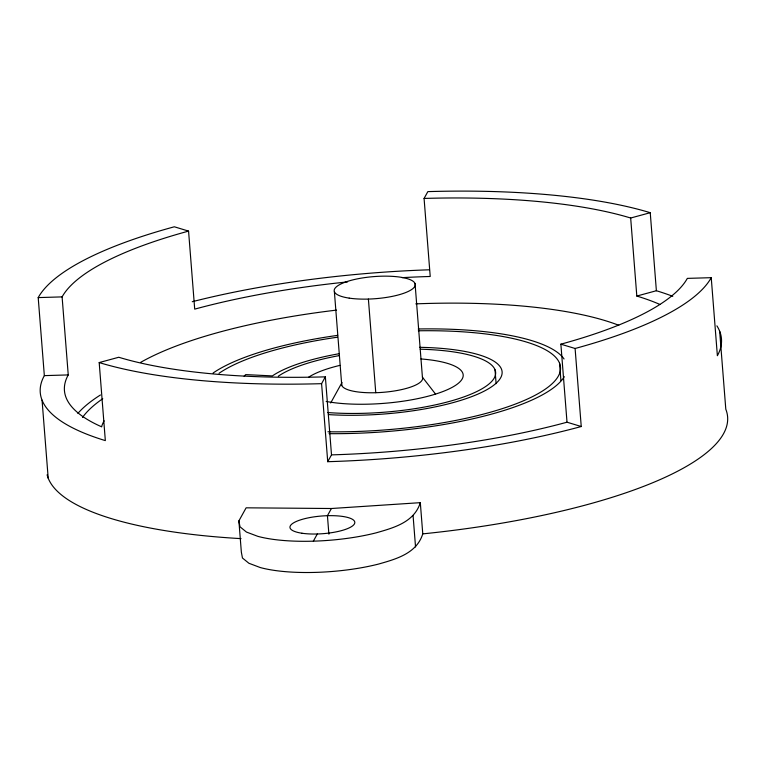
<?xml version="1.0" encoding="UTF-8"?>
<svg xmlns="http://www.w3.org/2000/svg" width="764" height="764" viewBox="0 0 764 764"><rect width="100%" height="100%" fill="white"/><g stroke="black" fill="none" stroke-linecap="round" stroke-linejoin="round"><path stroke-width="1.15" d="M238.893 520.886L246.123 507.821L331.414 508.509L420.315 502.664L422.769 533.874C416.686 553.489 396.144 559.047 378.61 564.052A88.739 24.162 -4.5 0 1 260.266 567.547L248.892 563.259L242.455 558.006L241.348 552.095L238.893 520.886L240.001 526.788L246.438 532.05L257.812 536.338A88.739 24.162 -4.5 0 0 376.155 532.833C393.689 527.829 414.231 522.28 420.315 502.664M716.899 325.846A341.661 93.027 -4.5 0 1 717.377 355.709L711.236 277.676A341.661 93.027 -4.5 0 1 575.101 348.489L581.242 426.522A341.661 93.027 -4.5 0 1 327.727 461.695L321.587 383.662L325.359 376.843A317.394 86.418 -4.5 0 1 118.764 357.256L99.196 362.575L105.336 440.608A341.661 93.027 -4.5 0 1 44.341 375.63L38.2 297.597A341.661 93.027 -4.5 0 1 174.335 226.784L188.565 231.11L194.705 309.133A317.394 86.418 -4.5 0 1 347.62 281.906M402.065 277.657A317.394 86.418 -4.5 0 1 430.218 276.472L424.077 198.439L427.85 191.621A341.661 93.027 -4.5 0 1 650.24 212.698L656.381 290.731A341.661 93.027 -4.5 0 1 672.759 296.308M330.688 402.981L342.024 382.468M327.727 461.695L331.5 454.876L325.359 376.843M313.336 541.17L317.318 533.988M331.414 508.509L327.431 515.7L328.892 534.189M244.127 376.184L245.712 374.608L272.395 375.907A120.397 32.785 -4.5 0 1 339.006 353.732M424.077 198.439A317.394 86.418 -4.5 0 1 630.672 218.017L650.24 212.698M630.672 218.017L636.813 296.05L656.381 290.731M38.2 297.597L62.104 296.89A317.394 86.418 -4.5 0 1 188.565 231.11M711.236 277.676L687.333 278.382A317.394 86.418 -4.5 0 1 560.871 344.172L567.012 422.206L581.242 426.522M44.341 375.63L68.244 374.923A317.394 86.418 -4.5 0 0 101.698 426.837M560.871 344.172L575.101 348.489M415.053 283.53L422.416 377.177L435.556 394.109M719.659 331.194L725.8 409.227A341.661 93.027 -4.5 0 1 422.769 533.874M559.554 363.225L560.919 380.558M495.015 369.786L496.113 383.662M413.085 515.729L415.54 546.948M368.391 299.068L375.764 392.706M334.384 291.743L341.756 385.381M62.104 296.89L68.244 374.923M42.058 400.145L48.199 478.178M420.2 349.205A113.884 31.009 -4.5 0 1 485.694 386.469A113.884 31.009 -4.5 0 1 327.498 412.522M278.316 376.203A113.884 31.009 -4.5 0 1 338.958 355.652M418.328 330.793A178.967 48.724 -4.5 0 1 554.702 381.102A178.967 48.724 -4.5 0 1 327.937 431.784M219.029 373.3A178.967 48.724 -4.5 0 1 337.421 337.22M419.608 347.314A120.397 32.785 -4.5 0 1 493.086 385.715A120.397 32.785 -4.5 0 1 328.396 414.594M564.3 376.671A185.471 50.5 -4.5 0 1 329.045 433.656M213.099 373.013A185.471 50.5 -4.5 0 1 337.64 335.358M418.214 328.978A185.471 50.5 -4.5 0 1 564.052 358.975M140.777 362.289A276.578 75.311 -4.5 0 1 336.513 310.108M415.788 303.862A276.578 75.311 -4.5 0 1 618.773 325.273M101.641 426.56A284.714 77.527 -4.5 0 1 104.114 420.792M82.502 417.459A309.258 84.202 -4.5 0 1 102.768 398.703M77.88 413.391A317.394 86.418 -4.5 0 1 100.456 394.978M241.042 538.63A341.661 93.027 -4.5 0 1 47.101 474.807M192.242 301.713A341.661 93.027 -4.5 0 1 429.33 269.797M321.587 383.662A341.661 93.027 -4.5 0 1 99.196 362.575M567.012 422.206A317.394 86.418 -4.5 0 1 331.5 454.876M636.813 296.05A317.394 86.418 -4.5 0 1 660.02 304.502M422.416 377.177A40.673 11.078 -4.5 0 1 382.812 392.333A40.673 11.078 -4.5 0 1 341.623 383.452M420.974 358.956A81.347 22.146 -4.5 0 1 447.618 389.592A81.347 22.146 -4.5 0 1 326.171 401.444M308.761 377.12A81.347 22.146 -4.5 0 1 339.875 365.383M349.205 298.132A40.673 11.078 -4.5 0 0 414.776 286.452A40.673 11.078 -4.5 0 0 360.159 278.335A40.673 11.078 -4.5 0 0 349.205 298.132M301.971 533.234A32.537 8.862 -4.5 0 0 354.42 523.894A32.537 8.862 -4.5 0 0 310.728 517.4A32.537 8.862 -4.5 0 0 301.971 533.234"/></g></svg>
